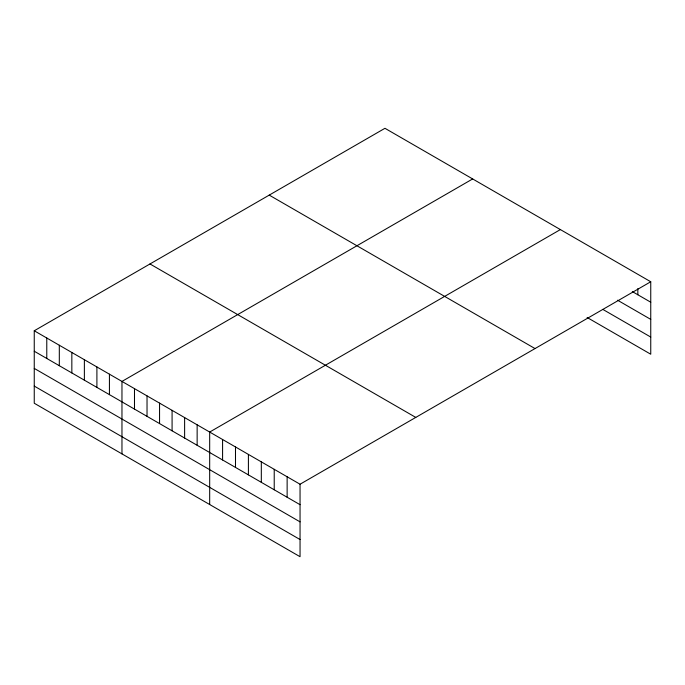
<?xml version="1.0" encoding="UTF-8"?>
<svg xmlns="http://www.w3.org/2000/svg" width="685" height="685" viewBox="0 0 685 685"><rect width="100%" height="100%" fill="white"/><g stroke="black" fill="none" stroke-linecap="round" stroke-linejoin="round"><path stroke-width="1.03" d="M650.75 281.758L300.047 484.226L300.047 556.699L34.25 403.242L34.25 330.778L384.953 128.3L650.75 281.758L650.75 354.222L587.122 317.489M472.667 178.939L121.964 381.417L121.964 453.89M560.381 229.578L209.678 432.055L209.678 504.528M632.306 291.57L650.75 302.213M617.553 300.21L650.75 319.381M602.8 309.38L650.75 337.063M269.222 195.114L535.019 348.571M149.981 263.956L415.778 417.413M34.25 330.778L300.047 484.226M34.25 351.234L300.047 504.691M34.25 368.402L300.047 521.859M34.25 386.083L300.047 539.54M637.838 288.625L637.838 294.764M287.135 476.777L287.135 497.241M274.223 469.328L274.223 489.784M261.319 461.87L261.319 482.334M248.407 454.42L248.407 474.876M235.494 446.962L235.494 467.427M222.582 439.513L222.582 459.969M197.143 424.82L197.143 445.284M184.616 417.585L184.616 438.049M172.081 410.349L172.081 430.814M159.554 403.114L159.554 423.578M147.027 395.887L147.027 416.343M134.491 388.652L134.491 409.108M109.429 374.181L109.429 394.646M96.902 366.946L96.902 387.41M84.375 359.711L84.375 380.175M71.839 352.475L71.839 372.94M59.312 345.24L59.312 365.704M46.777 338.005L46.777 358.469"/></g></svg>
